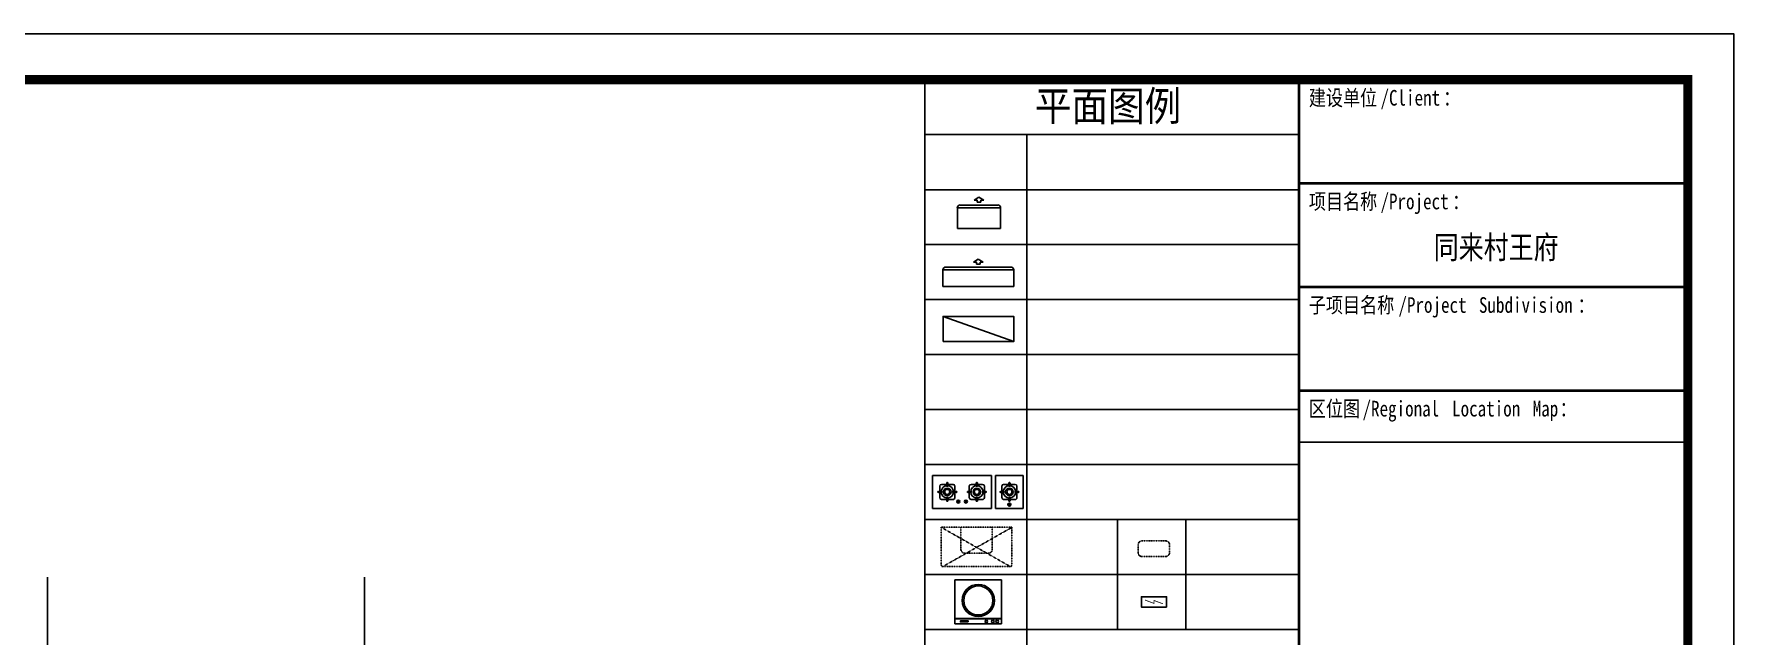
# Model space of a CAD drawing. Extents: x 26028 to 151035, y 9392 to 39655.
# Drawn here: x 49474 to 68032, y 32527 to 39092 of the extents above; entities that cross this region are included whole.
import ezdxf

# ---------------------------------------------------------------- set-up
doc = ezdxf.new("R2010")
doc.units = 0
doc.header["$MEASUREMENT"] = 0
doc.linetypes.add('$0$DOTE', pattern=[2.42, 2, -0.2, 0.02, -0.2])
doc.linetypes.add('$1$DASH', pattern=[0.35, 0.25, -0.1])
for name, color, linetype in [('$0$A-DOTE', 1, '$0$DOTE'), ('$0$A-PUB_TEXT', 7, 'Continuous'), ('$0$A-电气专业设备', 33, 'Continuous'), ('$0$A-立面看线', 50, 'Continuous'), ('$0$A-立面门窗', 133, 'Continuous'), ('$0$A-表格', 50, 'Continuous'), ('$0$J-PM-厨卫', 33, 'Continuous'), ('$0$J-空调机位', 120, 'Continuous'), ('$0$PUB_TITLE', 4, 'Continuous'), ('$0$热水器', 30, 'Continuous'), ('$1$AE-FURN-MOVE', 165, 'Continuous'), ('$1$图框固定块', 3, 'Continuous'), ('$1$图框开放字', 7, 'Continuous')]:
    doc.layers.add(name, color=color, linetype=linetype)
doc.styles.add('$0$图框字体', font='', dxfattribs={"width": 0.8})
doc.styles.add('$1$宋体', font='', dxfattribs={"width": 0.8})
doc.styles.get('$0$图框字体').set_extended_font_data('SimSun')
doc.styles.get('$1$宋体').set_extended_font_data('SimSun')

# ---------------------------------------------------------------- blocks, each defined once
blk = doc.blocks.new('$0$热水器')
at = {"linetype": '$1$DASH', "ltscale": 0.25}
blk.add_lwpolyline([(150, 0), (-150, 0, 0.414214), (-200, -50), (-200, -150, 0.414214), (-150, -200), (150, -200, 0.414214), (200, -150), (200, -50, 0.414214)], format="xyb", close=True, dxfattribs=at)
blk = doc.blocks.new('$0$fdsa333')
at = {"layer": '$0$A-电气专业设备'}
blk.add_lwpolyline([(55017, 11359), (55017, 11489), (54697, 11489), (54697, 11359)], close=True, dxfattribs=at)
at = {"layer": '$0$A-电气专业设备', "const_width": 10}
blk.add_lwpolyline([(54743, 11448), (54857, 11405), (54857, 11443), (54971, 11400)], dxfattribs=at)
blk = doc.blocks.new('$0$A$C16497F93')
at = {"linetype": '$1$DASH', "ltscale": 0.25}
for p, q in [((300, 950), (-200, 70)), ((-200, 930), (300, 50))]:
    blk.add_line(p, q, dxfattribs=at)
for points in [[(300, 50), (300, 950), (-180, 950, 0.414214), (-200, 930), (-200, 70, 0.414214), (-180, 50)], [(-30, 650), (-30, 350, 0.414214), (20, 300), (300, 300), (300, 700), (20, 700, 0.414214)]]:
    blk.add_lwpolyline(points, format="xyb", close=True, dxfattribs=at)
blk = doc.blocks.new('$0$A$C4A8D2B83')
for p, q in [((350, 420), (0, 420)), ((0, 0), (0, 420)), ((112, 211), (63, 218)), ((79, 284), (79, 216)), ((170, 307), (102, 307)), ((175, 274), (167, 322)), ((183, 322), (175, 274)), ((248, 307), (180, 307)), ((238, 211), (287, 218)), ((271, 216), (271, 284)), ((350, 0), (350, 420)), ((0, 0), (350, 0)), ((63, 203), (112, 211)), ((79, 205), (79, 138)), ((102, 115), (170, 115)), ((175, 148), (167, 99)), ((172, 68), (172, 30)), ((183, 99), (175, 148)), ((177, 68), (177, 30)), ((180, 115), (248, 115)), ((287, 203), (238, 211)), ((271, 138), (271, 205))]:
    blk.add_line(p, q)
for centre, radius in [((175, 211), 47.7), ((175, 211), 32.3), ((175, 49), 19.2)]:
    blk.add_circle(centre, radius)
for centre, radius, start, end in [((62, 211), 7.78, 81.0368, 278.9642), ((102, 284), 23.1, 90.0005, 180.0005), ((175, 211), 78.4, 91.7683, 178.2327), ((175, 324), 7.78, 351.0368, 188.9642), ((175, 211), 78.4, 1.7683, 88.2327), ((248, 284), 23.1, 0.0005, 90.0005), ((288, 211), 7.78, 261.0368, 98.9642), ((102, 138), 23.1, 180.0005, 270.0005), ((175, 211), 78.4, 181.7683, 268.2327), ((175, 98), 7.78, 171.0368, 8.9642), ((175, 211), 78.4, 271.7683, 358.2327), ((248, 138), 23.1, 270.0005, 0.0005)]:
    blk.add_arc(centre, radius, start, end)
blk = doc.blocks.new('$0$A$C195E2BF8')
for p, q in [((0, 420), (0, 0)), ((750, 420), (0, 420)), ((124, 211), (75, 218)), ((91, 216), (91, 284)), ((114, 307), (182, 307)), ((179, 322), (187, 274)), ((187, 274), (195, 322)), ((192, 307), (260, 307)), ((250, 211), (299, 218)), ((283, 284), (283, 216)), ((500, 211), (451, 218)), ((467, 284), (467, 216)), ((558, 307), (490, 307)), ((563, 274), (555, 322)), ((571, 322), (563, 274)), ((636, 307), (568, 307)), ((626, 211), (675, 218)), ((659, 216), (659, 284)), ((750, 0), (750, 420)), ((0, 0), (750, 0)), ((75, 203), (124, 211)), ((91, 138), (91, 206)), ((182, 115), (114, 115)), ((179, 99), (187, 148)), ((187, 148), (195, 99)), ((260, 115), (192, 115)), ((299, 203), (250, 211)), ((283, 206), (283, 138)), ((324, 107), (324, 68)), ((329, 107), (329, 68)), ((421, 107), (421, 68)), ((426, 107), (426, 68)), ((451, 203), (500, 211)), ((467, 206), (467, 138)), ((490, 115), (558, 115)), ((563, 148), (555, 99)), ((571, 99), (563, 148)), ((568, 115), (636, 115)), ((675, 203), (626, 211)), ((659, 138), (659, 206))]:
    blk.add_line(p, q)
for centre, radius in [((187, 211), 47.7), ((187, 211), 32.3), ((563, 211), 47.7), ((563, 211), 32.3), ((327, 88), 19.2), ((423, 88), 19.2)]:
    blk.add_circle(centre, radius)
for centre, radius, start, end in [((74, 211), 7.78, 81.0368, 278.9642), ((114, 284), 23.1, 90.0005, 180.0005), ((187, 211), 78.4, 91.7683, 178.2327), ((187, 324), 7.78, 351.0368, 188.9642), ((187, 211), 78.4, 1.7683, 88.2327), ((260, 284), 23.1, 0.0005, 90.0005), ((300, 211), 7.78, 261.0368, 98.9642), ((450, 211), 7.78, 81.0368, 278.9642), ((490, 284), 23.1, 90.0005, 180.0005), ((563, 211), 78.4, 91.7683, 178.2327), ((563, 324), 7.78, 351.0368, 188.9642), ((563, 211), 78.4, 1.7683, 88.2327), ((636, 284), 23.1, 0.0005, 90.0005), ((676, 211), 7.78, 261.0368, 98.9642), ((114, 138), 23.1, 180.0005, 270.0005), ((187, 211), 78.4, 181.7683, 268.2327), ((187, 98), 7.78, 171.0368, 8.9642), ((187, 211), 78.4, 271.7683, 358.2327), ((260, 138), 23.1, 270.0005, 0.0005), ((490, 138), 23.1, 180.0005, 270.0005), ((563, 211), 78.4, 181.7683, 268.2327), ((563, 98), 7.78, 171.0368, 8.9642), ((563, 211), 78.4, 271.7683, 358.2327), ((636, 138), 23.1, 270.0005, 0.0005)]:
    blk.add_arc(centre, radius, start, end)
blk = doc.blocks.new('$0$空调柜机')
for p, q in [((-275, 263), (-275, 0)), ((275, 263), (-275, 263)), ((238, 300), (-238, 300)), ((0, 400), (-62, 362)), ((-62, 362), (-25, 362)), ((-25, 362), (-25, 338)), ((-25, 338), (25, 338)), ((63, 362), (0, 400)), ((25, 362), (63, 362)), ((25, 338), (25, 362)), ((275, 0), (275, 263)), ((-275, 0), (275, 0))]:
    blk.add_line(p, q)
for centre, start, end in [((-238, 263), 90, 180), ((238, 263), 0, 90)]:
    blk.add_arc(centre, 37.5, start, end)
blk = doc.blocks.new('$0$空调挂机')
for p, q in [((0, 450), (-212.5, 450)), ((-212.5, 450), (-212.5, -450)), ((0, -450), (0, 450)), ((-250, 412.5), (-250, -412.5)), ((-350, 0), (-312.5, 62.5)), ((-312.5, -62.5), (-350, 0)), ((-312.5, 62.5), (-312.5, 25)), ((-312.5, 25), (-287.5, 25)), ((-287.5, 25), (-287.5, -25)), ((-312.5, -25), (-312.5, -62.5)), ((-287.5, -25), (-312.5, -25)), ((-212.5, -450), (0, -450))]:
    blk.add_line(p, q)
for centre, start, end in [((-212.5, 412.5), 90, 180), ((-212.5, -412.5), 180, 270)]:
    blk.add_arc(centre, 37.5, start, end)
blk = doc.blocks.new('$0$低位空调机')
at = {"ltscale": 0.5}
blk.add_line((-450, 320), (450, 0), dxfattribs=at)
blk.add_lwpolyline([(-450, 0), (-450, 320), (450, 320), (450, 0)], close=True, dxfattribs=at)
blk = doc.blocks.new('$0$vvbbb')
at = {"layer": '$1$AE-FURN-MOVE'}
for p, q in [((643272, -796977), (643272, -796418)), ((643272, -796418), (643866, -796418)), ((643867, -796977), (643867, -796418)), ((643866, -796908), (643272, -796908)), ((643866, -796914), (643272, -796914)), ((643866, -796977), (643272, -796977))]:
    blk.add_line(p, q, dxfattribs=at)
blk.add_lwpolyline([(643441, -796953), (643441, -796940), (643342, -796940), (643342, -796953)], close=True, dxfattribs=at)
for centre, radius in [((643570, -796679), 205), ((643570, -796679), 185), ((643672, -796946), 16.8), ((643755, -796946), 16.8), ((643811, -796946), 16.8)]:
    blk.add_circle(centre, radius, dxfattribs=at)
blk = doc.blocks.new('$0$A$C484B7ECB')
at = {"layer": '$0$A-表格'}
for p, q in [((-4087, -6604), (-4087, 0)), ((-4087, 0), (0, 0)), ((0, -6604), (0, 0)), ((-4087, -600), (0, -600)), ((-2972, -6604), (-2972, -600)), ((-4087, -1201), (0, -1201)), ((-4087, -1801), (0, -1801)), ((-4087, -2401), (0, -2401)), ((-4087, -3002), (0, -3002)), ((-4087, -3602), (0, -3602)), ((-4087, -4202), (0, -4202)), ((-4087, -4803), (0, -4803)), ((-1981, -6004), (-1981, -4803)), ((-1238, -6004), (-1238, -4803)), ((-4087, -5403), (0, -5403)), ((-4087, -6004), (0, -6004))]:
    blk.add_line(p, q, dxfattribs=at)
at = {"layer": '$0$A-电气专业设备', "xscale": 0.8576470588235294, "yscale": 0.8576470588235294, "zscale": 0.8576470588235294}
blk.add_blockref('$0$fdsa333', (-48633, -15501), dxfattribs=at)
at = {"layer": '$0$J-PM-厨卫', "xscale": 0.8576470588235294, "yscale": 0.8576470588235294, "zscale": 0.8576470588235294}
for name, p in [('$0$A$C195E2BF8', (-4001, -4683)), ('$0$A$C4A8D2B83', (-3313, -4683)), ('$0$vvbbb', (-555458, 677582))]:
    blk.add_blockref(name, p, dxfattribs=at)
at = {"layer": '$0$J-PM-厨卫', "xscale": 0.8576470588235299, "yscale": 0.8576470588235299, "zscale": 0.8576470588235299, "rotation": 90}
blk.add_blockref('$0$A$C16497F93', (-3092, -5146), dxfattribs=at)
at = {"layer": '$0$J-空调机位', "xscale": 0.8576470588235294, "yscale": 0.8576470588235294, "zscale": 0.8576470588235294}
for name, p in [('$0$空调柜机', (-3495, -1626)), ('$0$低位空调机', (-3501, -2860))]:
    blk.add_blockref(name, p, dxfattribs=at)
at = {"layer": '$0$J-空调机位', "xscale": -0.8576470588235299, "yscale": 0.8576470588235299, "zscale": 0.8576470588235294, "rotation": 90}
blk.add_blockref('$0$空调挂机', (-3502, -2260), dxfattribs=at)
at = {"layer": '$0$热水器', "xscale": 0.8576470588235294, "yscale": 0.8576470588235294, "zscale": 0.8576470588235294, "rotation": 180}
blk.add_blockref('$0$热水器', (-1586, -5208), dxfattribs=at)
at = {"layer": '$0$A-PUB_TEXT', "linetype": 'Continuous', "style": '$1$宋体', "width": 0.9}
blk.add_text('平面图例', height=325.7, dxfattribs=at).set_placement((-2886, -450))
blk = doc.blocks.new('$0$fffff')
at = {"layer": '$0$PUB_TITLE'}
blk.add_lwpolyline([(1446051, -574314), (1488055, -574314), (1488055, -544614), (1446051, -544614)], close=True, dxfattribs=at)
at = {"layer": '$0$PUB_TITLE', "const_width": 100}
blk.add_lwpolyline([(1448551, -573814), (1487551, -573814), (1487551, -545114), (1448551, -545114)], close=True, dxfattribs=at)
at = {"layer": '$1$图框固定块', "const_width": 28.3}
blk.add_lwpolyline([(1483308, -545114), (1487551, -545114), (1487551, -573814), (1483308, -573814)], close=True, dxfattribs=at)
for points in [[(1483308, -546246), (1487551, -546246)], [(1483308, -547377), (1487551, -547377)], [(1483308, -548509), (1487551, -548509)], [(1483308, -548509), (1487551, -548509)]]:
    blk.add_lwpolyline(points, dxfattribs=at)
at = {"layer": '$1$图框固定块'}
for points in [[(1483308, -548509), (1487551, -548509), (1487551, -555393), (1483308, -555393)], [(1483308, -549074), (1487551, -549074), (1487551, -553203), (1483308, -553203)]]:
    blk.add_lwpolyline(points, close=True, dxfattribs=at)
at = {"layer": '$1$图框固定块', "style": '$0$图框字体', "width": 0.8}
for s, height, p in [('建设单位', 170.9, (1483414, -545397)), ('/Client', 170.9, (1484196, -545397)), ('：', 171, (1484880, -545397)), ('项目名称', 170.9, (1483414, -546529)), ('/Project', 170.9, (1484196, -546529)), ('：', 171, (1484978, -546529)), ('子项目名称', 170.9, (1483414, -547660)), ('/Project', 170.9, (1484392, -547660)), ('Subdivision', 170.91, (1485271, -547660)), ('：', 171, (1486347, -547660)), ('区位图', 170.9, (1483414, -548792)), ('/Regional', 170.9, (1484000, -548792)), ('Location', 170.9, (1484978, -548792)), ('Map', 170.9, (1485858, -548792)), ('：', 171, (1486151, -548792))]:
    blk.add_text(s, height=height, dxfattribs=at).set_placement(p)
at = {"layer": '$1$图框开放字', "style": '$0$图框字体', "width": 0.8}
blk.add_text('同来村王府', height=250, dxfattribs=at).set_placement((1484777, -547069))

msp = doc.modelspace()

# ---------------------------------------------------------------- linework, layer by layer
at = {"layer": '$0$A-DOTE', "linetype": '$0$DOTE'}
for p, q in [((49621, 33158), (49621, 27392)), ((53081, 33158), (53081, 15743))]:
    msp.add_line(p, q, dxfattribs=at)

# ---------------------------------------------------------------- block references
at = {"layer": '$0$A-立面看线'}
msp.add_blockref('$0$A$C484B7ECB', (63285, 38592), dxfattribs=at)

# ---------------------------------------------------------------- next in the draw order: block references
at = {"layer": '$0$A-立面门窗'}
msp.add_blockref('$0$fffff', (-1420023, 583706), dxfattribs=at)

doc.saveas('drawing.dxf')
